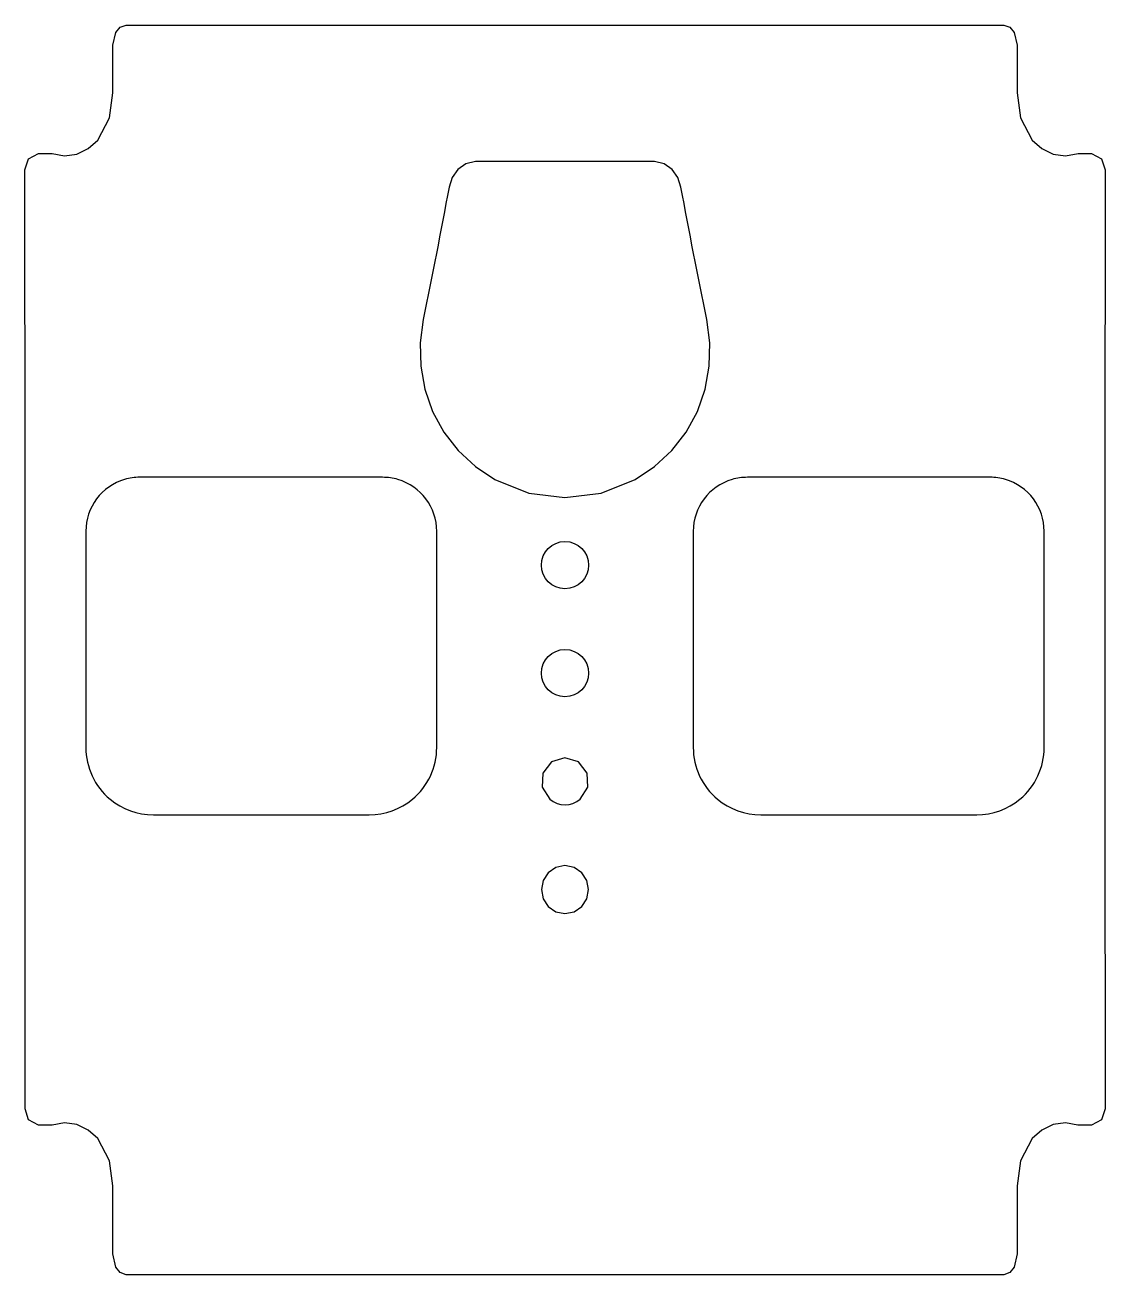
# Model space of a CAD drawing. Header units: millimetres. Extents: x -80.3 to -0.3, y -92.8 to -0.2.
import ezdxf

# ---------------------------------------------------------------- set-up
doc = ezdxf.new("R2010")
doc.units = ezdxf.units.MM

msp = doc.modelspace()

# ---------------------------------------------------------------- linework, layer by layer
for points in [[(-80.262, -57.56), (-80.26, -33.883), (-80.266, -10.947), (-80.004, -10.131), (-79.265, -9.732), (-78.265, -9.732), (-77.346, -9.911), (-76.419, -9.785), (-75.576, -9.378), (-74.877, -8.751), (-73.998, -7.102), (-73.765, -5.244), (-73.762, -1.728), (-73.53, -0.773), (-73.217, -0.393), (-72.761, -0.224), (-7.767, -0.224), (-7.31, -0.393), (-6.997, -0.773), (-6.765, -1.728), (-6.763, -5.244), (-6.53, -7.102), (-5.65, -8.751), (-4.952, -9.378), (-4.108, -9.785), (-3.181, -9.911), (-2.262, -9.732), (-1.262, -9.732), (-0.523, -10.131), (-0.262, -10.947), (-0.267, -33.883), (-0.266, -57.56), (-0.262, -80.499), (-0.523, -81.314), (-1.263, -81.713), (-2.263, -81.713), (-3.182, -81.534), (-4.11, -81.66), (-4.953, -82.067), (-5.652, -82.695), (-6.53, -84.345), (-6.763, -86.203), (-6.766, -91.225), (-6.993, -92.213), (-7.303, -92.616), (-7.768, -92.8, 0.000361), (-72.759, -92.8), (-73.225, -92.616), (-73.535, -92.213), (-73.761, -91.225), (-73.765, -86.203), (-73.998, -84.345), (-74.875, -82.695), (-75.574, -82.067), (-76.418, -81.66), (-77.346, -81.534), (-78.265, -81.713), (-79.265, -81.713), (-80.004, -81.314), (-80.265, -80.499)], [(-35.069, -33.888), (-33.622, -32.926), (-32.348, -31.746), (-31.284, -30.372), (-30.452, -28.847), (-29.88, -27.206), (-29.574, -25.496), (-29.535, -23.759), (-29.759, -22.036, -0.004809), (-31.676, -12.225), (-31.905, -11.528), (-32.324, -10.927), (-32.917, -10.5), (-33.63, -10.34), (-46.897, -10.34), (-47.61, -10.5), (-48.204, -10.927), (-48.622, -11.528), (-48.852, -12.225, -0.004809), (-50.769, -22.036), (-50.993, -23.759), (-50.954, -25.496), (-50.647, -27.206), (-50.076, -28.847), (-49.243, -30.372), (-48.18, -31.746), (-46.905, -32.926), (-45.458, -33.888), (-42.946, -34.886), (-40.264, -35.226), (-37.582, -34.886)], [(-49.764, -53.725), (-49.764, -37.725, 0.332802), (-52.639, -33.884, 0.071212), (-53.771, -33.722), (-71.76, -33.718, 0.070757), (-72.885, -33.88, 0.332853), (-75.759, -37.72), (-75.76, -53.722, 0.22242), (-73.966, -57.562, 0.175423), (-70.754, -58.724), (-54.765, -58.725, 0.175039), (-51.56, -57.564, 0.222452)], [(-4.767, -53.722), (-4.768, -37.72, 0.332853), (-7.642, -33.88, 0.071233), (-8.775, -33.718), (-26.756, -33.722, 0.071212), (-27.889, -33.884, 0.332802), (-30.763, -37.725), (-30.763, -53.725, 0.222452), (-28.967, -57.564, 0.175359), (-25.756, -58.725), (-9.765, -58.724, 0.174982), (-6.561, -57.562, 0.22242)], [(-41.391, -57.562, 0.364139), (-39.136, -57.562), (-38.572, -56.674), (-38.62, -55.624), (-39.26, -54.789), (-40.264, -54.489), (-41.267, -54.789), (-41.908, -55.624), (-41.955, -56.674)]]:
    msp.add_lwpolyline(points, format="xyb", close=True)
msp.add_lwpolyline([(-40.264, -62.484), (-40.937, -62.62), (-41.506, -63.006), (-41.882, -63.581), (-42.012, -64.256), (-41.879, -64.931), (-41.503, -65.506), (-40.937, -65.895), (-40.264, -66.032), (-39.591, -65.895), (-39.024, -65.506), (-38.648, -64.931), (-38.515, -64.256), (-38.645, -63.581), (-39.022, -63.006), (-39.59, -62.62)], close=True)
for centre in [(-40.264, -40.226), (-40.264, -48.225)]:
    msp.add_circle(centre, 1.75)

doc.saveas('drawing.dxf')
